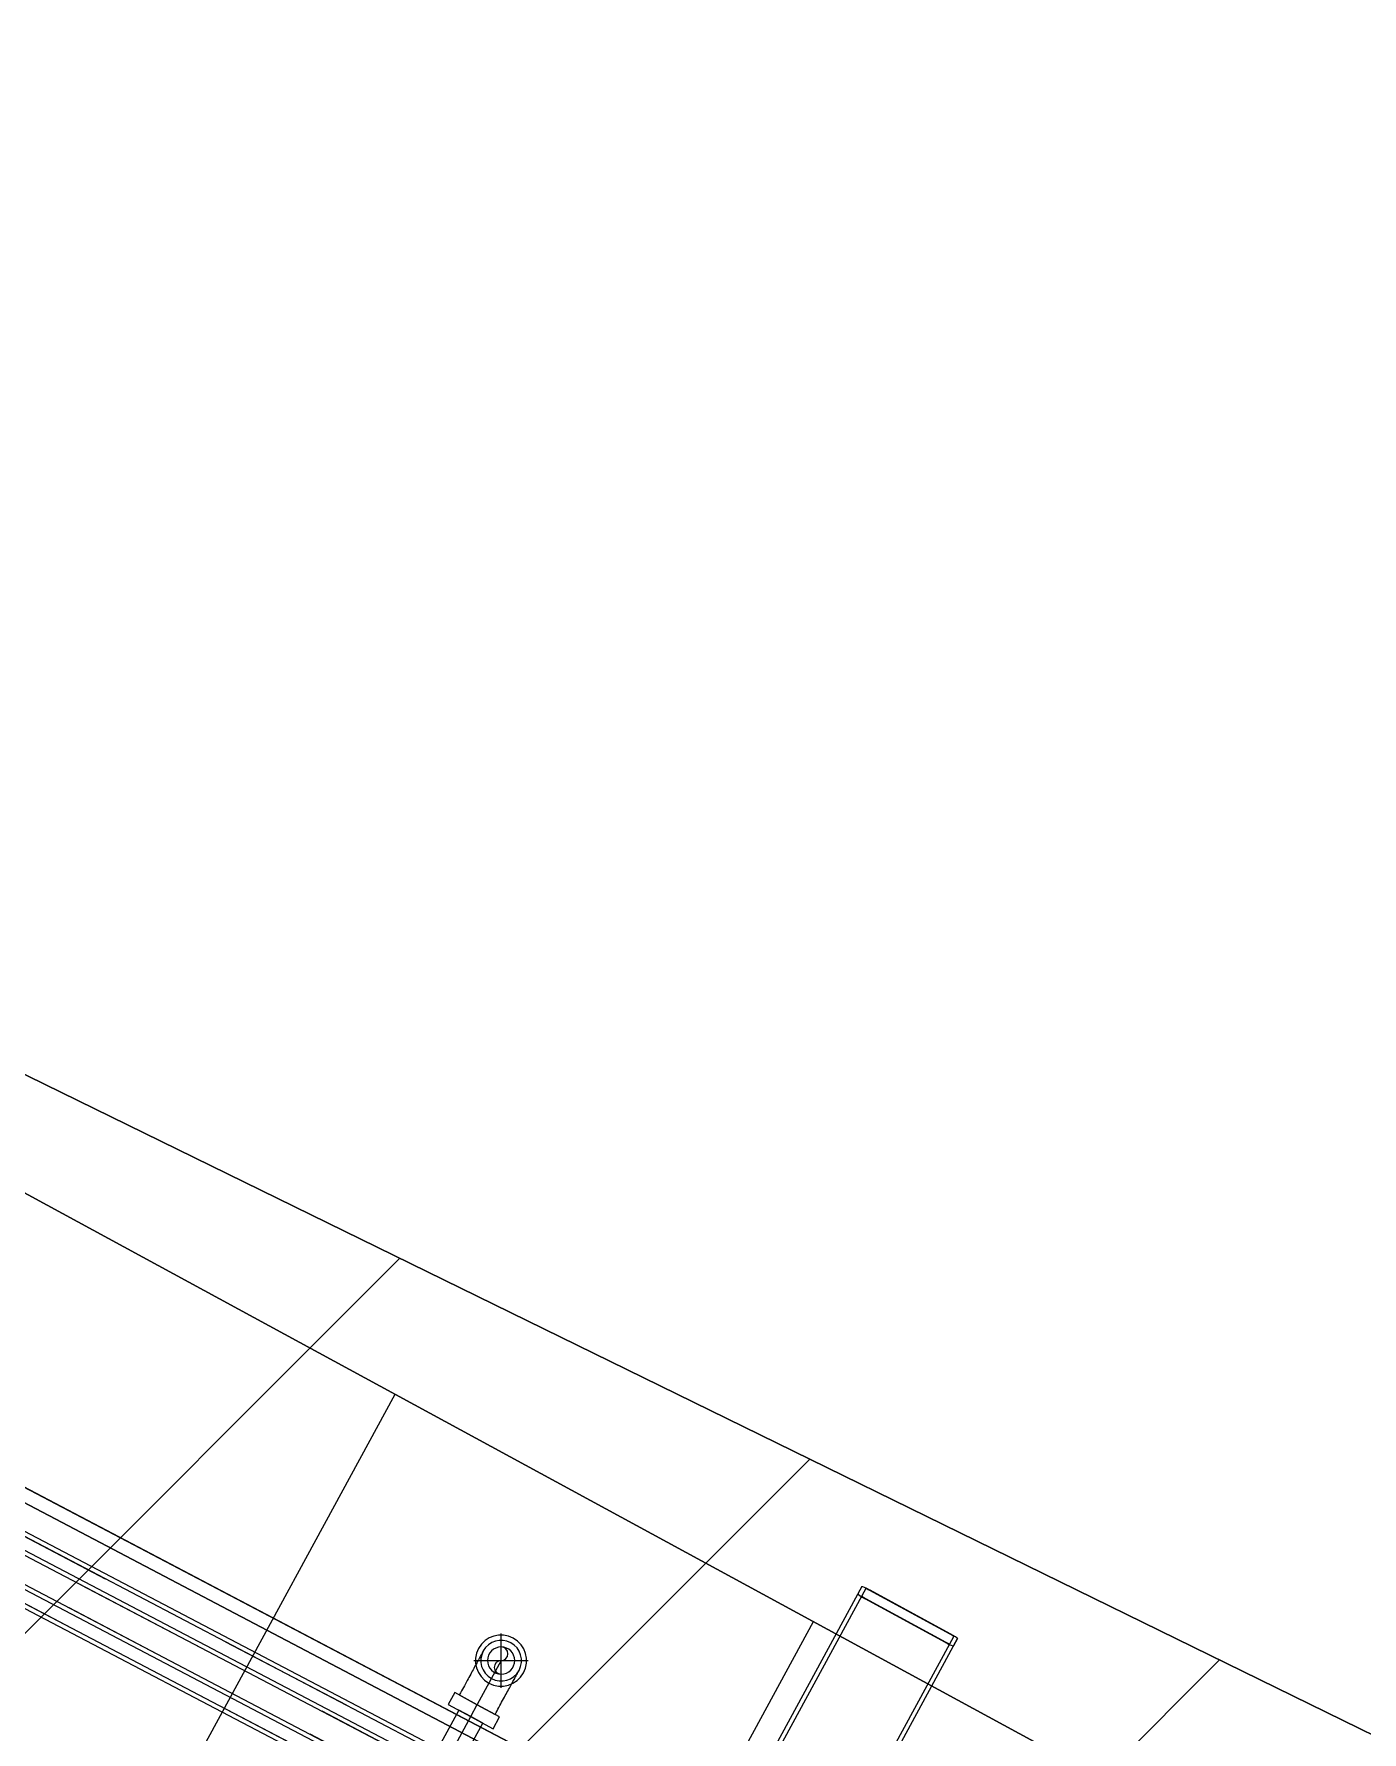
# Model space of a CAD drawing. Header units: metres. Extents: x -207 to 292, y -187 to 169.
# Drawn here: x 11.98 to 12.957, y 99.01 to 100.258 of the extents above; entities that cross this region are included whole.
import ezdxf

# ---------------------------------------------------------------- set-up
doc = ezdxf.new("R2010")
doc.units = ezdxf.units.M
doc.linetypes.add('Hidden', pattern=[0.007144, 0.004763, -0.002381])
for name, color, linetype, lineweight in [('A-FLOR', 7, 'Continuous', 9), ('A-ROOF', 7, 'Continuous', 9), ('A-ROOF-PATT', 7, 'Continuous', 9), ('I-WALL', 7, 'Continuous', 9), ('P-PIPE', 7, 'Continuous', 9), ('P-PIPE-CNTR', 7, 'Continuous', 9), ('S-BEAM', 7, 'Continuous', 9)]:
    doc.layers.add(name, color=color, linetype=linetype, lineweight=lineweight)
doc.layers.add('PR10-ARQ-PL-001-Emplazamiento-C-1_dwg', color=7, linetype='Continuous', lineweight=9, true_color=0x767676)

# ---------------------------------------------------------------- blocks, each defined once
blk = doc.blocks.new('M_HSS Rectangular - HSS50_8X25_4X3_2-2119583-PLANTA EMPLAZAMIENTO ACTUALIZADO')
at = {"layer": 'S-BEAM'}
for p, q in [((1.1933, 0.0127), (-1.1918, 0.0127)), ((-1.1918, 0.0127), (-1.1918, 0.00634)), ((-1.1918, 0.0127), (-1.1918, 0.00634)), ((1.1933, 0.00634), (1.1933, 0.0127)), ((1.1933, 0.00634), (1.1933, 0.0127)), ((1.1933, 0.00952), (-1.1918, 0.00952)), ((-1.1918, 0.00634), (-1.1918, 0.00952)), ((-1.1918, 0.00634), (-1.1918, 0.00952)), ((-1.1918, -0.00634), (-1.1918, 0.00634)), ((-1.1918, 0.00634), (-1.1918, -0.00634)), ((-1.1918, 0.00634), (-1.1918, -0.00634)), ((-1.1918, -0.00634), (-1.1918, 0.00634)), ((1.1933, 0.00952), (1.1933, 0.00634)), ((1.1933, 0.00952), (1.1933, 0.00634)), ((1.1933, -0.00634), (1.1933, 0.00634)), ((1.1933, 0.00634), (1.1933, -0.00634)), ((1.1933, 0.00634), (1.1933, -0.00634)), ((1.1933, -0.00634), (1.1933, 0.00634)), ((-1.1918, -0.00634), (-1.1918, -0.0127)), ((-1.1918, -0.00634), (-1.1918, -0.0127)), ((-1.1918, -0.00952), (-1.1918, -0.00634)), ((-1.1918, -0.00952), (-1.1918, -0.00634)), ((-1.1918, -0.00952), (1.1933, -0.00952)), ((1.1933, -0.0127), (1.1933, -0.00634)), ((1.1933, -0.0127), (1.1933, -0.00634)), ((1.1933, -0.00634), (1.1933, -0.00952)), ((1.1933, -0.00634), (1.1933, -0.00952)), ((-1.1918, -0.0127), (1.1933, -0.0127))]:
    blk.add_line(p, q, dxfattribs=at)
at = {"layer": 'S-BEAM', "linetype": 'Hidden'}
for p, q in [((1.1933, 0.00952), (-1.1918, 0.00952)), ((1.1933, -0.00952), (-1.1918, -0.00952))]:
    blk.add_line(p, q, dxfattribs=at)
blk = doc.blocks.new('M_HSS Rectangular - 8 x 8 cm-2120033-PLANTA EMPLAZAMIENTO ACTUALIZADO')
at = {"layer": 'S-BEAM'}
for p, q in [((10.4026, 100.2563), (9.2462, 98.1289)), ((10.3997, 100.2509), (10.4026, 100.2563)), ((10.4054, 100.2548), (10.4025, 100.2494)), ((10.4085, 100.2538), (10.4676, 100.2216)), ((10.4025, 100.2494), (9.2461, 98.122)), ((10.4641, 100.2152), (10.405, 100.2474)), ((10.4052, 100.2476), (10.4643, 100.2155)), ((10.4675, 100.2214), (10.4084, 100.2535)), ((9.3165, 98.0907), (10.4729, 100.2181)), ((10.4672, 100.2142), (10.4701, 100.2196)), ((10.4729, 100.2181), (10.47, 100.2127)), ((9.3108, 98.0869), (10.4672, 100.2142))]:
    blk.add_line(p, q, dxfattribs=at)
for centre, major_axis, start_param, end_param in [((10.4082, 100.2532), (-0.00559, 0.00304), 4.712389, 6.283185), ((10.4082, 100.2532), (-0.00279, 0.00152), 4.712389, 6.283185), ((10.4053, 100.2479), (-0.00559, 0.00304), 0, 1.570796), ((10.4053, 100.2479), (-0.00279, 0.00152), 0, 1.570796), ((10.4673, 100.2211), (-0.00279, 0.00152), 3.141593, 4.712389), ((10.4673, 100.2211), (-0.00559, 0.00304), 3.141593, 4.712389), ((10.4644, 100.2157), (-0.00559, 0.00304), 1.570796, 3.141593), ((10.4644, 100.2157), (-0.00279, 0.00152), 1.570796, 3.141593)]:
    blk.add_ellipse(centre, major_axis=major_axis, ratio=0.090789, start_param=start_param, end_param=end_param, dxfattribs=at)
blk = doc.blocks.new('M_HSS Rectangular - 5 x 5 cm-2120839-PLANTA EMPLAZAMIENTO ACTUALIZADO')
at = {"layer": 'S-BEAM'}
for p, q in [((1.1932, 0.025), (-1.1917, 0.025)), ((-1.1917, 0.025), (-1.1917, 0.01864)), ((-1.1917, 0.025), (-1.1917, 0.01864)), ((1.1932, 0.01864), (1.1932, 0.025)), ((1.1932, 0.01864), (1.1932, 0.025)), ((1.1932, 0.02182), (-1.1917, 0.02182)), ((-1.1917, 0.01864), (-1.1917, 0.02182)), ((-1.1917, 0.01864), (-1.1917, 0.02182)), ((-1.1917, -0.01864), (-1.1917, 0.01864)), ((-1.1917, 0.01864), (-1.1917, -0.01864)), ((-1.1917, 0.01864), (-1.1917, -0.01864)), ((-1.1917, -0.01864), (-1.1917, 0.01864)), ((1.1932, 0.02182), (1.1932, 0.01864)), ((1.1932, 0.02182), (1.1932, 0.01864)), ((1.1932, -0.01864), (1.1932, 0.01864)), ((1.1932, 0.01864), (1.1932, -0.01864)), ((1.1932, 0.01864), (1.1932, -0.01864)), ((1.1932, -0.01864), (1.1932, 0.01864)), ((-1.1917, -0.01864), (-1.1917, -0.025)), ((-1.1917, -0.01864), (-1.1917, -0.025)), ((-1.1917, -0.02182), (-1.1917, -0.01864)), ((-1.1917, -0.02182), (-1.1917, -0.01864)), ((-1.1917, -0.02182), (1.1932, -0.02182)), ((1.1932, -0.025), (1.1932, -0.01864)), ((1.1932, -0.025), (1.1932, -0.01864)), ((1.1932, -0.01864), (1.1932, -0.02182)), ((1.1932, -0.01864), (1.1932, -0.02182)), ((-1.1917, -0.025), (1.1932, -0.025))]:
    blk.add_line(p, q, dxfattribs=at)
at = {"layer": 'S-BEAM', "linetype": 'Hidden'}
for p, q in [((1.1932, 0.02182), (-1.1917, 0.02182)), ((1.1932, -0.02182), (-1.1917, -0.02182))]:
    blk.add_line(p, q, dxfattribs=at)
blk = doc.blocks.new('Plastico - Codo - PL - Codo-V78-PLANTA EMPLAZAMIENTO ACTUALIZADO')
at = {"layer": 'P-PIPE'}
for p, q in [((12.1942, 98.7432), (12.1855, 98.7266)), ((12.203, 98.7386), (12.1942, 98.7432)), ((12.1943, 98.7219), (12.203, 98.7386)), ((12.2013, 98.7352), (12.1943, 98.7219)), ((12.1855, 98.7266), (12.1768, 98.7099)), ((12.1856, 98.7053), (12.1943, 98.7219)), ((12.1943, 98.7219), (12.1874, 98.7087)), ((12.1768, 98.7099), (12.1856, 98.7053))]:
    blk.add_line(p, q, dxfattribs=at)
at = {"layer": 'P-PIPE', "flags": 128}
for points in [[(12.2339, 98.7181), (12.2339, 98.7181), (12.2338, 98.7182), (12.2337, 98.7183), (12.2335, 98.7183), (12.2332, 98.7185), (12.233, 98.7186), (12.2326, 98.7188), (12.2322, 98.719), (12.2318, 98.7192), (12.2313, 98.7195), (12.2308, 98.7198), (12.2302, 98.7201), (12.2296, 98.7204), (12.2289, 98.7207), (12.2282, 98.7211), (12.2274, 98.7215), (12.2266, 98.7219), (12.2258, 98.7224), (12.2249, 98.7228), (12.224, 98.7233), (12.223, 98.7238), (12.2221, 98.7243), (12.221, 98.7249), (12.22, 98.7254), (12.2189, 98.726), (12.2178, 98.7265), (12.2166, 98.7271), (12.2155, 98.7278), (12.2143, 98.7284), (12.2131, 98.729), (12.2119, 98.7296), (12.2106, 98.7303), (12.2094, 98.7309), (12.2081, 98.7316), (12.2068, 98.7323), (12.2055, 98.733), (12.2042, 98.7336), (12.2029, 98.7343), (12.2016, 98.735), (12.2013, 98.7352)], [(12.1874, 98.7087), (12.1887, 98.708), (12.19, 98.7073), (12.1913, 98.7066), (12.1926, 98.706), (12.1939, 98.7053), (12.1952, 98.7046), (12.1964, 98.704), (12.1977, 98.7033), (12.1989, 98.7027), (12.2001, 98.702), (12.2013, 98.7014), (12.2025, 98.7008), (12.2036, 98.7002), (12.2047, 98.6996), (12.2058, 98.6991), (12.2069, 98.6985), (12.2079, 98.698), (12.2089, 98.6974), (12.2099, 98.6969), (12.2108, 98.6964), (12.2117, 98.696), (12.2126, 98.6955), (12.2134, 98.6951), (12.2141, 98.6947), (12.2149, 98.6943), (12.2156, 98.694), (12.2162, 98.6936), (12.2168, 98.6933), (12.2173, 98.693), (12.2178, 98.6928), (12.2183, 98.6926), (12.2187, 98.6923), (12.219, 98.6922), (12.2193, 98.692), (12.2196, 98.6919), (12.2198, 98.6918), (12.2199, 98.6917), (12.22, 98.6917), (12.22, 98.6916)]]:
    blk.add_lwpolyline(points, dxfattribs=at)
at = {"layer": 'P-PIPE'}
for radius, start, end in [(0.0188, 332.4113, 152.4113), (0.0188, 332.4113, 152.4113), (0.0149, 332.4113, 152.4113), (0.0188, 152.4113, 332.4113), (0.0188, 152.4113, 332.4113), (0.015, 152.4113, 332.4113)]:
    blk.add_arc((12.227, 98.7049), radius, start, end, dxfattribs=at)
blk = doc.blocks.new('YADRAN_LASQUEMAS_ARQ_MO_006_E02_rvt-1-PLANTA EMPLAZAMIENTO ACTUALIZADO')
at = {"layer": 'A-ROOF-PATT', "true_color": 0x008040}
h = blk.add_hatch(dxfattribs=at)
h.set_pattern_fill('FP_66', color=116, style=0, pattern_type=2)
h.set_pattern_definition([(241.477, (-33.576, 19.343), (0.3075189, -0.167129), [])])
h.paths.add_polyline_path([(13.5961, 95.6397), (14.8063, 97.8664), (10.4058, 100.2581), (9.1956, 98.0313)])
at = {"layer": 'A-FLOR'}
for p, q in [((10.2933, 100.0608), (14.6986, 97.7465)), ((14.6986, 97.7465), (10.2933, 100.0608))]:
    blk.add_line(p, q, dxfattribs=at)
at = {"layer": 'A-ROOF'}
for p, q in [((14.8063, 97.8664), (10.4058, 100.2581)), ((10.4058, 100.2581), (14.8063, 97.8664))]:
    blk.add_line(p, q, dxfattribs=at)
at = {"layer": 'I-WALL'}
for p, q in [((10.2981, 100.0696), (14.7122, 97.7506)), ((14.7122, 97.7506), (10.2981, 100.0696)), ((10.2933, 100.0608), (14.6986, 97.7465)), ((14.7074, 97.7418), (10.2933, 100.0608))]:
    blk.add_line(p, q, dxfattribs=at)
at = {"layer": 'P-PIPE'}
for p, q in [((12.2928, 99.0257), (12.0606, 98.5985)), ((12.3016, 99.0209), (12.2928, 99.0257)), ((12.3016, 99.0209), (12.2928, 99.0257)), ((12.3104, 99.0162), (12.3016, 99.0209)), ((12.3104, 99.0162), (12.3016, 99.0209)), ((12.0782, 98.589), (12.3104, 99.0162))]:
    blk.add_line(p, q, dxfattribs=at)
at = {"layer": 'P-PIPE', "color": 96, "true_color": 0x007f00}
for centre, radius, start, end in [((12.3239, 99.0621), 0.01, 0, 180), ((12.3239, 99.0671), 0.005, 270, 90), ((12.3239, 99.0621), 0.01, 180, 0), ((12.3239, 99.0571), 0.005, 90, 270)]:
    blk.add_arc(centre, radius, start, end, dxfattribs=at)
at = {"layer": 'P-PIPE-CNTR'}
for p, q in [((12.3239, 99.0421), (12.3239, 99.0821)), ((12.3039, 99.0621), (12.3439, 99.0621)), ((12.3239, 99.0621), (12.3063, 99.0297)), ((12.0694, 98.5937), (12.3016, 99.0209)), ((12.0694, 98.5937), (12.3016, 99.0209)), ((12.3016, 99.0209), (12.3063, 99.0297))]:
    blk.add_line(p, q, dxfattribs=at)
at = {"layer": 'P-PIPE', "lineweight": 9, "rotation": 89.06521978446885}
blk.add_blockref('Plastico - Codo - PL - Codo-V78-PLANTA EMPLAZAMIENTO ACTUALIZADO', (110.8162, 85.2264), dxfattribs=at)
at = {"layer": 'S-BEAM', "lineweight": 9}
for name, rotation in [('M_HSS Rectangular - 5 x 5 cm-2120839-PLANTA EMPLAZAMIENTO ACTUALIZADO', 152.3383401739477), ('M_HSS Rectangular - HSS50_8X25_4X3_2-2119583-PLANTA EMPLAZAMIENTO ACTUALIZADO', 332.3383401739477)]:
    blk.add_blockref(name, (11.3967, 99.4311), dxfattribs=dict(at, rotation=rotation))
blk.add_blockref('M_HSS Rectangular - 8 x 8 cm-2120033-PLANTA EMPLAZAMIENTO ACTUALIZADO', (2.1866, -1.1398), dxfattribs=at)
blk = doc.blocks.new('PR10-ARQ-PL-001-Emplazamiento-C-1_dwg-674643-PLANTA EMPLAZAMIENTO ACTUALIZADO')
at = {"lineweight": 9, "true_color": 0x0000ff}
h = blk.add_hatch(dxfattribs=at)
h.set_pattern_fill('FP_4', color=5, style=0, pattern_type=2)
h.set_pattern_definition([(45, (0, 0), (-0.2245064, 0.2245064), [])])
h.paths.add_polyline_path([(14.752, 94.9625), (16.0509, 97.4952), (11.1803, 99.8818), (9.7452, 97.6124), (13.5685, 95.5889)])
at = {"lineweight": 9, "flags": 128}
blk.add_lwpolyline([(11.1803, 99.8818), (16.0509, 97.4952), (14.752, 94.9625), (9.7452, 97.6124), (14.752, 94.9625), (16.0509, 97.4952), (11.1803, 99.8818), (11.1593, 99.8485)], dxfattribs=at)

msp = doc.modelspace()

# ---------------------------------------------------------------- block references
at = {"lineweight": 5}
msp.add_blockref('YADRAN_LASQUEMAS_ARQ_MO_006_E02_rvt-1-PLANTA EMPLAZAMIENTO ACTUALIZADO', (0, 0), dxfattribs=at)
at = {"layer": 'PR10-ARQ-PL-001-Emplazamiento-C-1_dwg', "color": 7}
msp.add_blockref('PR10-ARQ-PL-001-Emplazamiento-C-1_dwg-674643-PLANTA EMPLAZAMIENTO ACTUALIZADO', (0, 0), dxfattribs=at)

doc.saveas('drawing.dxf')
